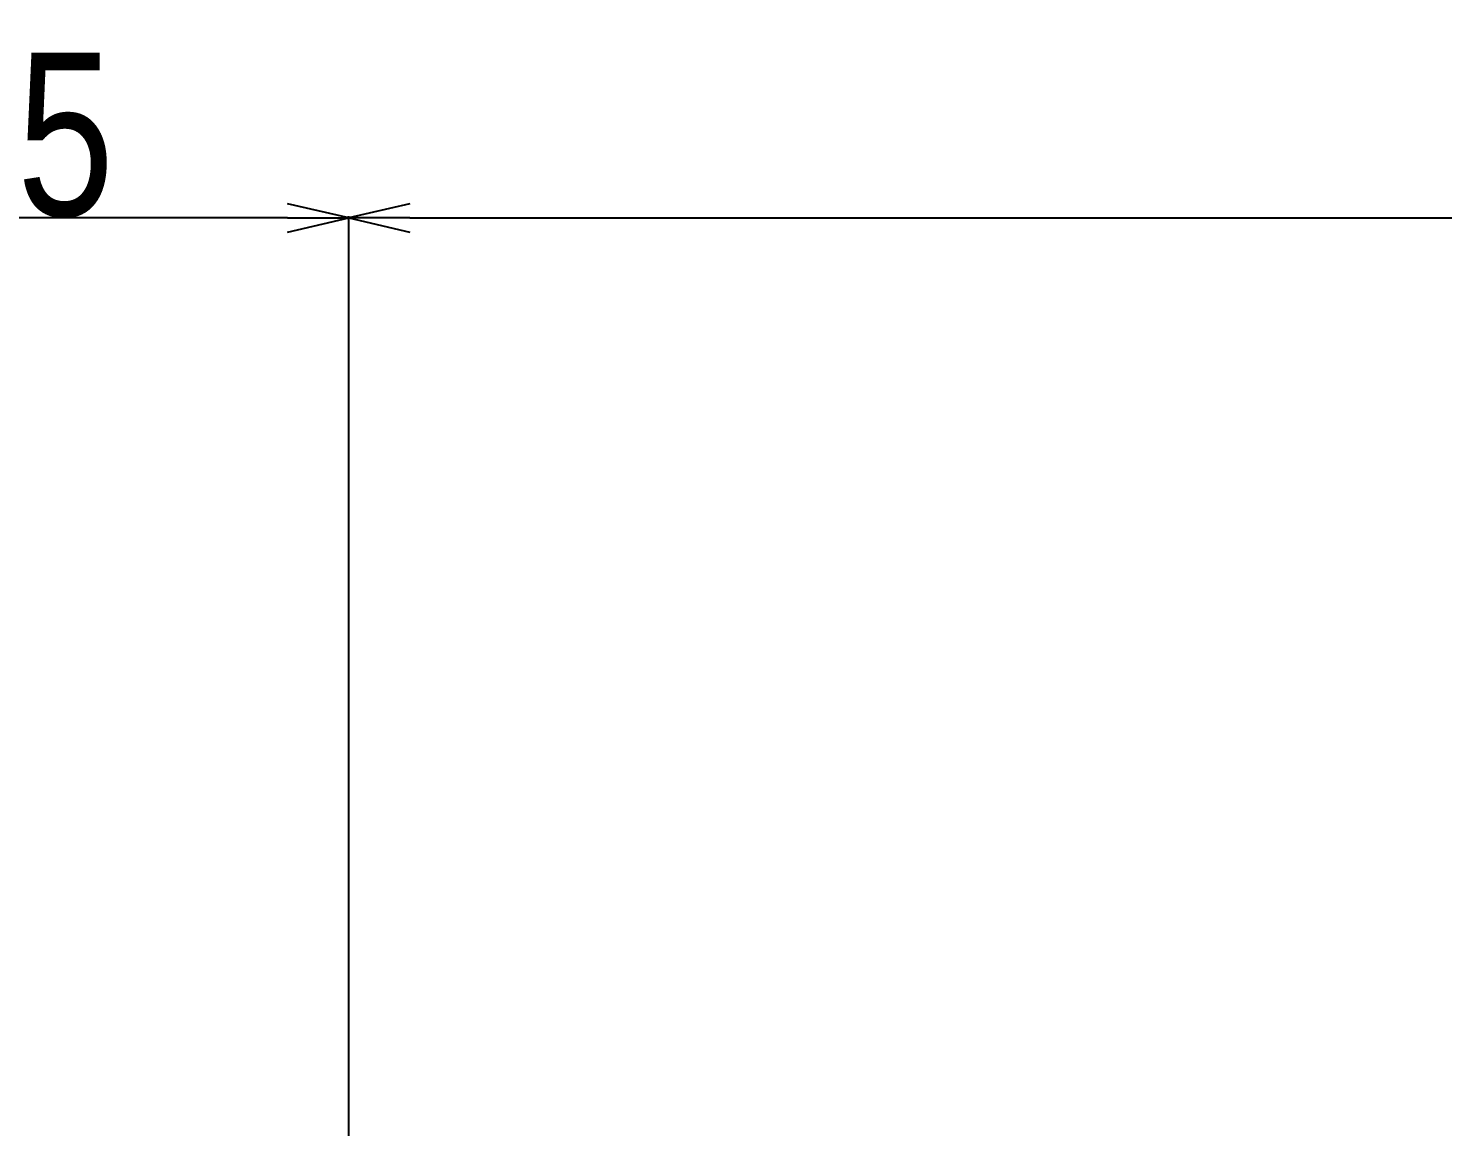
# Model space of a CAD drawing. Extents: x 0 to 3364, y 0 to 2376.
# Drawn here: x 1442.1 to 1580.8, y 1568.2 to 1675.9 of the extents above; entities that cross this region are included whole.
import ezdxf

# ---------------------------------------------------------------- set-up
doc = ezdxf.new("R2010")
doc.units = 0
doc.header["$LTSCALE"] = 185.02
doc.header["$PDMODE"] = 3
doc.header["$PDSIZE"] = 0.3125
doc.layers.get('0').update_dxf_attribs({"linetype": 'CONTINUOUS'})
doc.layers.get('DEFPOINTS').update_dxf_attribs({"linetype": 'CONTINUOUS'})
doc.layers.add('95_ALL_DIM', color=7, linetype='CONTINUOUS')
doc.styles.get("Standard").update_dxf_attribs({"font": 'txt', "width": 0.8})
doc.dimstyles.new('DIMSTYLE_1', dxfattribs={"dimtxt": 16, "dimasz": 6, "dimexe": 0.18, "dimexo": 0.0625, "dimgap": 0.09, "dimtad": 1, "dimdec": 3, "dimdsep": 46, "dimtxsty": 'Standard', "dimblk": 'OPEN', "dimblk1": 'OPEN', "dimblk2": 'OPEN', "dimcen": 0.09, "dimadec": 0, "dimazin": 0, "dimtp": 0.3, "dimtm": 0.3, "dimtfac": 1, "dimtdec": 3, "dimtofl": 0, "dimtmove": 0, "dimatfit": 3, "dimldrblk": 'OPEN', "dimfxl": 1, "dimtolj": 1, "dimarcsym": 0})
doc.dimstyles.new('DIMSTYLE_2', dxfattribs={"dimtxt": 16, "dimasz": 6, "dimexe": 0.18, "dimexo": 0.0625, "dimgap": 0.09, "dimtad": 1, "dimdec": 3, "dimdsep": 46, "dimtxsty": 'Standard', "dimblk": 'OPEN', "dimblk1": 'OPEN', "dimblk2": 'OPEN', "dimcen": 0.09, "dimadec": 0, "dimazin": 0, "dimtp": 0.5, "dimtm": 0.5, "dimtfac": 1, "dimtdec": 3, "dimtofl": 0, "dimtmove": 0, "dimatfit": 3, "dimldrblk": 'OPEN', "dimfxl": 1, "dimtolj": 1, "dimarcsym": 0})

# ---------------------------------------------------------------- blocks, each defined once
blk = doc.blocks.new('_OPEN')
at = {"color": 0, "linetype": 'ByBlock'}
for p, q in [((0, 0), (-1, 0.233)), ((-1, -0.233), (0, 0)), ((-1, 0), (0, 0))]:
    blk.add_line(p, q, dxfattribs=at)
blk = doc.blocks.new('*D1')
at = {"layer": '95_ALL_DIM', "color": 0, "transparency": 16777216}
for p, q in [((1408.52, 1543.86), (1408.52, 1657.48)), ((1467.52, 1657.3), (1414.52, 1657.3)), ((1473.52, 1553.36), (1473.52, 1657.48))]:
    blk.add_line(p, q, dxfattribs=at)
at = {"layer": 'DEFPOINTS', "color": 0, "transparency": 16777216}
for p in [(1408.52, 1657.3), (1473.52, 1553.3), (1408.52, 1543.8)]:
    blk.add_point(p, dxfattribs=at)
at = {"layer": '95_ALL_DIM', "color": 0, "transparency": 16777216, "xscale": 6, "yscale": 6, "zscale": 6, "rotation": 180}
blk.add_blockref('_OPEN', (1408.52, 1657.3), dxfattribs=at)
at = {"layer": '95_ALL_DIM', "color": 0, "transparency": 16777216, "xscale": 6, "yscale": 6, "zscale": 6}
blk.add_blockref('_OPEN', (1473.52, 1657.3), dxfattribs=at)
at = {"layer": '95_ALL_DIM', "color": 0, "transparency": 16777216, "insert": (1441, 1665.39), "char_height": 16, "attachment_point": 5}
blk.add_mtext('\\A1;65', dxfattribs=at)
blk = doc.blocks.new('*D2')
at = {"layer": '95_ALL_DIM', "color": 0, "transparency": 16777216}
for p, q in [((1473.52, 1553.36), (1473.52, 1657.48)), ((1479.52, 1657.3), (1717.52, 1657.3)), ((1723.52, 1619.02), (1723.52, 1657.48))]:
    blk.add_line(p, q, dxfattribs=at)
at = {"layer": 'DEFPOINTS', "color": 0, "transparency": 16777216}
for p in [(1723.52, 1657.3), (1723.52, 1618.96), (1473.52, 1553.3)]:
    blk.add_point(p, dxfattribs=at)
at = {"layer": '95_ALL_DIM', "color": 0, "transparency": 16777216, "xscale": 6, "yscale": 6, "zscale": 6, "rotation": 180}
blk.add_blockref('_OPEN', (1473.52, 1657.3), dxfattribs=at)
at = {"layer": '95_ALL_DIM', "color": 0, "transparency": 16777216, "xscale": 6, "yscale": 6, "zscale": 6}
blk.add_blockref('_OPEN', (1723.52, 1657.3), dxfattribs=at)
at = {"layer": '95_ALL_DIM', "color": 0, "transparency": 16777216, "insert": (1602.83, 1665.39), "char_height": 16, "attachment_point": 5}
blk.add_mtext('\\A1;250', dxfattribs=at)

msp = doc.modelspace()

# ---------------------------------------------------------------- dimensions: what is measured, and where the dimension line sits
at = {"layer": '95_ALL_DIM'}
dim = msp.add_linear_dim(base=(1408.5239, 1657.3014), p1=(1473.5239, 1553.3014), p2=(1408.5239, 1543.8014), angle=180, dimstyle='DIMSTYLE_1', dxfattribs=at)
dim.commit()
dim.dimension.update_dxf_attribs({"geometry": '*D1', "text_midpoint": (1440.9977, 1657.3014), "dimtype": 160})
dim = msp.add_linear_dim(base=(1723.5239, 1657.3014), p1=(1473.5239, 1553.3014), p2=(1723.5239, 1618.9551), dimstyle='DIMSTYLE_2', dxfattribs=at)
dim.commit()
dim.dimension.update_dxf_attribs({"geometry": '*D2', "text_midpoint": (1602.8316, 1657.3014), "dimtype": 160})

doc.saveas('drawing.dxf')
